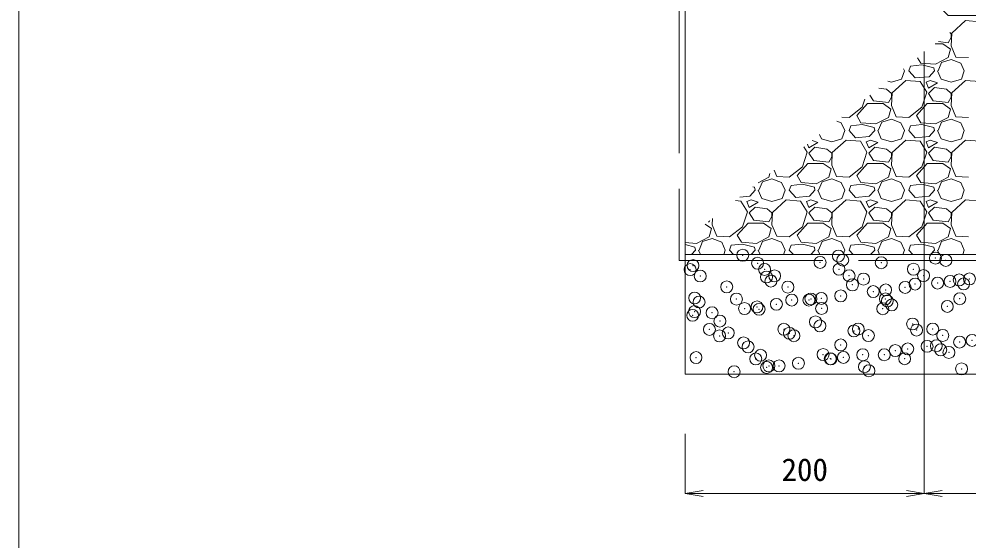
# Model space of a CAD drawing. Units: millimetres at full size, sheet at 1:20; details may follow other scales. Extents: x 0 to 23340, y -4498 to 8520.
# Drawn here: x 11670 to 12464, y 6557 to 6993 of the extents above; entities that cross this region are included whole.
import ezdxf
from ezdxf.enums import TextEntityAlignment as Align

# ---------------------------------------------------------------- set-up
doc = ezdxf.new("R2010")
doc.units = ezdxf.units.MM
doc.header["$LTSCALE"] = 20
doc.header["$PDMODE"] = 32
doc.header["$PDSIZE"] = 10
doc.linetypes.add('DASHED', pattern=[7.5, 6, -1.5])
for name, color, linetype, lineweight in [('KIJUN', 5, 'Continuous', 5), ('SUNPO', 3, 'Continuous', 13), ('TITLE', 7, 'Continuous', 13), ('ﾊｯﾁﾝｸﾞ', 7, 'Continuous', 5)]:
    doc.layers.add(name, color=color, linetype=linetype, lineweight=lineweight)
doc.styles.add('ＭＳ ゴシック', font='')
doc.styles.get('ＭＳ ゴシック').set_extended_font_data('MS Gothic')

# ---------------------------------------------------------------- blocks, each defined once
blk = doc.blocks.new('open_arrow')
at = {"color": 0, "linetype": 'Continuous', "lineweight": -2}
blk.add_lwpolyline([(7.5, 1.25), (0, 0), (7.5, -1.25)], dxfattribs=at)

msp = doc.modelspace()

# ---------------------------------------------------------------- linework, layer by layer
at = {"layer": 'KIJUN', "color": 7, "linetype": 'DASHED', "lineweight": 13}
msp.add_lwpolyline([(12427.48, 7601.2), (12222.48, 7601.2), (12222.48, 6791.2), (13162.48, 6791.2), (13162.48, 7601.2), (12957.48, 7601.2)], dxfattribs=at)
at = {"layer": 'KIJUN', "color": 7, "lineweight": 13}
for points in [[(12957.48, 7596.2), (12957.48, 7016.2), (12937.48, 6996.2), (12447.48, 6996.2), (12427.48, 7016.2), (12427.48, 7596.2), (12227.48, 7596.2), (12227.48, 6796.2), (13157.48, 6796.2), (13157.48, 7596.2)], [(13157.48, 6796.2), (12227.48, 6796.2), (12227.48, 6696.2), (13157.48, 6696.2)]]:
    msp.add_lwpolyline(points, close=True, dxfattribs=at)
at = {"layer": 'SUNPO'}
for p, q in [((12427.48, 6966.2), (12427.48, 6596.2)), ((12427.48, 6966.2), (12427.48, 6596.2)), ((12227.48, 6646.2), (12227.48, 6596.2)), ((12427.48, 6596.2), (12227.48, 6596.2)), ((12427.48, 6596.2), (12957.48, 6596.2))]:
    msp.add_line(p, q, dxfattribs=at)
at = {"layer": 'TITLE', "color": 2}
msp.add_lwpolyline([(11670, 5680), (15560, 5680), (15560, 8520), (11670, 8520)], close=True, dxfattribs=at)
at = {"layer": 'TITLE'}
for p in [(12275.57, 6795.66), (12355.6, 6794.97), (12436.8, 6793.2), (12233.97, 6787), (12287.99, 6788.95), (12340.34, 6789.62), (12359.28, 6791.59), (12391.5, 6789.37), (12445.52, 6791.32), (12231.57, 6783.62), (12240, 6778.24), (12293.85, 6783.73), (12295.47, 6777.41), (12302.29, 6778.36), (12356.13, 6783.84), (12364.57, 6778.47), (12418.42, 6783.96), (12426.85, 6778.58), (12262.2, 6769.16), (12299.16, 6774.04), (12313.36, 6768.92), (12367.38, 6770.86), (12376.68, 6775.65), (12411.45, 6768.73), (12419.73, 6771.53), (12438.61, 6772.31), (12449.02, 6773.68), (12456.71, 6774.96), (12460.4, 6771.58), (12465.28, 6775.82), (12357.61, 6761.64), (12384.78, 6765.22), (12395.19, 6766.59), (12235.35, 6759.86), (12239.04, 6756.48), (12270.36, 6758.9), (12303.77, 6754.56), (12316.56, 6758.09), (12330.94, 6758.13), (12332.65, 6759.01), (12341.35, 6759.5), (12394.93, 6759.13), (12396.59, 6757.41), (12400.28, 6754.03), (12446.78, 6752.78), (12457.21, 6759.24), (12233.68, 6745.33), (12235.23, 6748.47), (12249.94, 6747.47), (12277.1, 6751.04), (12287.52, 6752.42), (12289.25, 6750.41), (12341.6, 6751.08), (12392.76, 6750.83), (12256.44, 6740.54), (12336.47, 6739.85), (12417.67, 6738.08), (12247.72, 6733.53), (12263.46, 6730.63), (12310, 6733.65), (12314.62, 6730.38), (12340.15, 6736.47), (12368.64, 6732.33), (12372.29, 6733.76), (12420.99, 6733), (12434.57, 6733.87), (12256.16, 6728.16), (12276.34, 6722.3), (12318.44, 6728.27), (12380.72, 6728.39), (12443, 6728.5), (12457.05, 6722.95), (12467.46, 6724.32), (12280.03, 6718.92), (12357.55, 6720.53), (12403.22, 6715.86), (12413.63, 6717.24), (12429.89, 6719.38), (12437.58, 6719.84), (12441.27, 6716.46), (12448.04, 6714.24), (12236.49, 6709.93), (12286.52, 6708.82), (12290.51, 6711.88), (12322.21, 6705.2), (12342.86, 6712.54), (12348.8, 6708.93), (12349.38, 6708.78), (12359.79, 6710.15), (12376.05, 6712.29), (12394.02, 6712.3), (12411.08, 6709.04), (12268.38, 6698.11), (12295.54, 6701.69), (12297.43, 6702.98), (12305.96, 6703.06), (12377.46, 6702.29), (12381.15, 6698.91), (12458.67, 6700.52)]:
    msp.add_point(p, dxfattribs=at)
at = {"layer": 'ﾊｯﾁﾝｸﾞ'}
for p, q in [((12462, 6992), (12450.5, 6981.5)), ((12474, 6991), (12462, 6992)), ((12450, 6981), (12448.86, 6982)), ((12450.5, 6981.5), (12450, 6971)), ((12450, 6978), (12450, 6981)), ((12436.73, 6972.5), (12443, 6972.5)), ((12439.27, 6974.49), (12447.5, 6973.5)), ((12443, 6972.5), (12449.5, 6968)), ((12447.5, 6973.5), (12450, 6978)), ((12449.5, 6968), (12447.5, 6961)), ((12450, 6971), (12454, 6961.5)), ((12424.5, 6956.5), (12421.93, 6960.9)), ((12437, 6955.5), (12424.5, 6956.5)), ((12447.5, 6961), (12437, 6955.5)), ((12439, 6950), (12442, 6957)), ((12442, 6957), (12450, 6959.5)), ((12450, 6959.5), (12458, 6956.5)), ((12454, 6961.5), (12464.5, 6961)), ((12458, 6956.5), (12461, 6950)), ((12408.5, 6943), (12411, 6950)), ((12410.21, 6951.71), (12411, 6950)), ((12414.5, 6950), (12416, 6954)), ((12420, 6944), (12414.5, 6950)), ((12425.5, 6955), (12416, 6954)), ((12435.5, 6952.5), (12425.5, 6955)), ((12436, 6950), (12431.5, 6945)), ((12436, 6950), (12435.5, 6952.5)), ((12438.5, 6950), (12441.5, 6943)), ((12458.5, 6943), (12461, 6950)), ((12397.02, 6941.38), (12400, 6940.5)), ((12400, 6940.5), (12408.5, 6943)), ((12412, 6942), (12400.5, 6931.5)), ((12424, 6941), (12412, 6942)), ((12431.5, 6945), (12420, 6944)), ((12429.5, 6932), (12424, 6941)), ((12432.5, 6942), (12429, 6940.5)), ((12429, 6940.5), (12431, 6935.5)), ((12438.5, 6940), (12432.5, 6942)), ((12441.5, 6943), (12450, 6940.5)), ((12450, 6940.5), (12458.5, 6943)), ((12462, 6942), (12450.5, 6931.5)), ((12474, 6941), (12462, 6942)), ((12396, 6934.5), (12389.5, 6935.48)), ((12400, 6931), (12396, 6934.5)), ((12431, 6935.5), (12438.5, 6940)), ((12436, 6936), (12431, 6931)), ((12446, 6934.5), (12436, 6936)), ((12450, 6931), (12446, 6934.5)), ((12375.5, 6919.5), (12377.64, 6926.18)), ((12381.96, 6929.57), (12385, 6925)), ((12385, 6925), (12397.5, 6923.5)), ((12397.5, 6923.5), (12400, 6928)), ((12400.5, 6931.5), (12400, 6921)), ((12400, 6928), (12400, 6931)), ((12425.5, 6919.5), (12429.5, 6932)), ((12431, 6931), (12435, 6925)), ((12435, 6925), (12447.5, 6923.5)), ((12447.5, 6923.5), (12450, 6928)), ((12450.5, 6931.5), (12450, 6921)), ((12450, 6928), (12450, 6931)), ((12364.5, 6911), (12375.5, 6919.5)), ((12371, 6912.5), (12380, 6922.5)), ((12380, 6922.5), (12393, 6922.5)), ((12393, 6922.5), (12399.5, 6918)), ((12399.5, 6918), (12397.5, 6911)), ((12400, 6921), (12404, 6911.5)), ((12414.5, 6911), (12425.5, 6919.5)), ((12421, 6912.5), (12430, 6922.5)), ((12430, 6922.5), (12443, 6922.5)), ((12443, 6922.5), (12449.5, 6918)), ((12449.5, 6918), (12447.5, 6911)), ((12450, 6921), (12454, 6911.5)), ((12358.63, 6911.28), (12364.5, 6911)), ((12374.5, 6906.5), (12371, 6912.5)), ((12397.5, 6911), (12387, 6905.5)), ((12392, 6907), (12400, 6909.5)), ((12400, 6909.5), (12408, 6906.5)), ((12404, 6911.5), (12414.5, 6911)), ((12424.5, 6906.5), (12421, 6912.5)), ((12447.5, 6911), (12437, 6905.5)), ((12442, 6907), (12450, 6909.5)), ((12450, 6909.5), (12458, 6906.5)), ((12454, 6911.5), (12464.5, 6911)), ((12354.3, 6907.89), (12358, 6906.5)), ((12358, 6906.5), (12361, 6900)), ((12364.5, 6900), (12366, 6904)), ((12375.5, 6905), (12366, 6904)), ((12387, 6905.5), (12374.5, 6906.5)), ((12385.5, 6902.5), (12375.5, 6905)), ((12386, 6900), (12385.5, 6902.5)), ((12389, 6900), (12392, 6907)), ((12408, 6906.5), (12411, 6900)), ((12414.5, 6900), (12416, 6904)), ((12425.5, 6905), (12416, 6904)), ((12437, 6905.5), (12424.5, 6906.5)), ((12435.5, 6902.5), (12425.5, 6905)), ((12436, 6900), (12435.5, 6902.5)), ((12439, 6900), (12442, 6907)), ((12458, 6906.5), (12461, 6900)), ((12339.94, 6896.64), (12341.5, 6893)), ((12341.5, 6893), (12350, 6890.5)), ((12350, 6890.5), (12358.5, 6893)), ((12358.5, 6893), (12361, 6900)), ((12370, 6894), (12364.5, 6900)), ((12381.5, 6895), (12370, 6894)), ((12386, 6900), (12381.5, 6895)), ((12388.5, 6900), (12391.5, 6893)), ((12391.5, 6893), (12400, 6890.5)), ((12400, 6890.5), (12408.5, 6893)), ((12408.5, 6893), (12411, 6900)), ((12420, 6894), (12414.5, 6900)), ((12431.5, 6895), (12420, 6894)), ((12436, 6900), (12431.5, 6895)), ((12438.5, 6900), (12441.5, 6893)), ((12441.5, 6893), (12450, 6890.5)), ((12450, 6890.5), (12458.5, 6893)), ((12458.5, 6893), (12461, 6900)), ((12329.5, 6882), (12326.83, 6886.36)), ((12329.74, 6888.64), (12331, 6885.5)), ((12331, 6885.5), (12338.5, 6890)), ((12336, 6886), (12331, 6881)), ((12338.5, 6890), (12333.57, 6891.64)), ((12346, 6884.5), (12336, 6886)), ((12362, 6892), (12350.5, 6881.5)), ((12374, 6891), (12362, 6892)), ((12379.5, 6882), (12374, 6891)), ((12382.5, 6892), (12379, 6890.5)), ((12379, 6890.5), (12381, 6885.5)), ((12381, 6885.5), (12388.5, 6890)), ((12386, 6886), (12381, 6881)), ((12388.5, 6890), (12382.5, 6892)), ((12396, 6884.5), (12386, 6886)), ((12412, 6892), (12400.5, 6881.5)), ((12424, 6891), (12412, 6892)), ((12429.5, 6882), (12424, 6891)), ((12432.5, 6892), (12429, 6890.5)), ((12429, 6890.5), (12431, 6885.5)), ((12431, 6885.5), (12438.5, 6890)), ((12436, 6886), (12431, 6881)), ((12438.5, 6890), (12432.5, 6892)), ((12446, 6884.5), (12436, 6886)), ((12462, 6892), (12450.5, 6881.5)), ((12474, 6891), (12462, 6892)), ((12325.5, 6869.5), (12329.5, 6882)), ((12331, 6881), (12335, 6875)), ((12350, 6881), (12346, 6884.5)), ((12347.5, 6873.5), (12350, 6878)), ((12350.5, 6881.5), (12350, 6871)), ((12350, 6878), (12350, 6881)), ((12375.5, 6869.5), (12379.5, 6882)), ((12381, 6881), (12385, 6875)), ((12400, 6881), (12396, 6884.5)), ((12397.5, 6873.5), (12400, 6878)), ((12400.5, 6881.5), (12400, 6871)), ((12400, 6878), (12400, 6881)), ((12425.5, 6869.5), (12429.5, 6882)), ((12431, 6881), (12435, 6875)), ((12450, 6881), (12446, 6884.5)), ((12447.5, 6873.5), (12450, 6878)), ((12450.5, 6881.5), (12450, 6871)), ((12450, 6878), (12450, 6881)), ((12314.5, 6861), (12325.5, 6869.5)), ((12321, 6862.5), (12330, 6872.5)), ((12330, 6872.5), (12343, 6872.5)), ((12335, 6875), (12347.5, 6873.5)), ((12343, 6872.5), (12349.5, 6868)), ((12350, 6871), (12354, 6861.5)), ((12364.5, 6861), (12375.5, 6869.5)), ((12371, 6862.5), (12380, 6872.5)), ((12380, 6872.5), (12393, 6872.5)), ((12385, 6875), (12397.5, 6873.5)), ((12393, 6872.5), (12399.5, 6868)), ((12400, 6871), (12404, 6861.5)), ((12414.5, 6861), (12425.5, 6869.5)), ((12421, 6862.5), (12430, 6872.5)), ((12430, 6872.5), (12443, 6872.5)), ((12435, 6875), (12447.5, 6873.5)), ((12443, 6872.5), (12449.5, 6868)), ((12450, 6871), (12454, 6861.5)), ((12297.5, 6861), (12288.38, 6856.22)), ((12298.37, 6864.05), (12297.5, 6861)), ((12301.79, 6866.74), (12304, 6861.5)), ((12304, 6861.5), (12314.5, 6861)), ((12324.5, 6856.5), (12321, 6862.5)), ((12347.5, 6861), (12337, 6855.5)), ((12349.5, 6868), (12347.5, 6861)), ((12354, 6861.5), (12364.5, 6861)), ((12374.5, 6856.5), (12371, 6862.5)), ((12397.5, 6861), (12387, 6855.5)), ((12399.5, 6868), (12397.5, 6861)), ((12404, 6861.5), (12414.5, 6861)), ((12424.5, 6856.5), (12421, 6862.5)), ((12447.5, 6861), (12437, 6855.5)), ((12449.5, 6868), (12447.5, 6861)), ((12454, 6861.5), (12464.5, 6861)), ((12289, 6850), (12292, 6857)), ((12292, 6857), (12300, 6859.5)), ((12300, 6859.5), (12308, 6856.5)), ((12308, 6856.5), (12311, 6850)), ((12314.5, 6850), (12316, 6854)), ((12325.5, 6855), (12316, 6854)), ((12337, 6855.5), (12324.5, 6856.5)), ((12335.5, 6852.5), (12325.5, 6855)), ((12339, 6850), (12342, 6857)), ((12342, 6857), (12350, 6859.5)), ((12350, 6859.5), (12358, 6856.5)), ((12358, 6856.5), (12361, 6850)), ((12364.5, 6850), (12366, 6854)), ((12375.5, 6855), (12366, 6854)), ((12387, 6855.5), (12374.5, 6856.5)), ((12385.5, 6852.5), (12375.5, 6855)), ((12389, 6850), (12392, 6857)), ((12392, 6857), (12400, 6859.5)), ((12400, 6859.5), (12408, 6856.5)), ((12408, 6856.5), (12411, 6850)), ((12414.5, 6850), (12416, 6854)), ((12425.5, 6855), (12416, 6854)), ((12437, 6855.5), (12424.5, 6856.5)), ((12435.5, 6852.5), (12425.5, 6855)), ((12439, 6850), (12442, 6857)), ((12442, 6857), (12450, 6859.5)), ((12450, 6859.5), (12458, 6856.5)), ((12458, 6856.5), (12461, 6850)), ((12286, 6850), (12281.5, 6845)), ((12285.5, 6852.5), (12284.08, 6852.85)), ((12286, 6850), (12285.5, 6852.5)), ((12288.5, 6850), (12291.5, 6843)), ((12308.5, 6843), (12311, 6850)), ((12320, 6844), (12314.5, 6850)), ((12336, 6850), (12331.5, 6845)), ((12336, 6850), (12335.5, 6852.5)), ((12338.5, 6850), (12341.5, 6843)), ((12358.5, 6843), (12361, 6850)), ((12370, 6844), (12364.5, 6850)), ((12386, 6850), (12381.5, 6845)), ((12386, 6850), (12385.5, 6852.5)), ((12388.5, 6850), (12391.5, 6843)), ((12408.5, 6843), (12411, 6850)), ((12420, 6844), (12414.5, 6850)), ((12436, 6850), (12431.5, 6845)), ((12436, 6850), (12435.5, 6852.5)), ((12438.5, 6850), (12441.5, 6843)), ((12458.5, 6843), (12461, 6850)), ((12274, 6841), (12269.44, 6841.38)), ((12281.5, 6845), (12273.13, 6844.27)), ((12279.5, 6832), (12274, 6841)), ((12282.5, 6842), (12279, 6840.5)), ((12279, 6840.5), (12281, 6835.5)), ((12281, 6835.5), (12288.5, 6840)), ((12288.5, 6840), (12282.5, 6842)), ((12291.5, 6843), (12300, 6840.5)), ((12300, 6840.5), (12308.5, 6843)), ((12312, 6842), (12300.5, 6831.5)), ((12324, 6841), (12312, 6842)), ((12331.5, 6845), (12320, 6844)), ((12329.5, 6832), (12324, 6841)), ((12332.5, 6842), (12329, 6840.5)), ((12329, 6840.5), (12331, 6835.5)), ((12331, 6835.5), (12338.5, 6840)), ((12338.5, 6840), (12332.5, 6842)), ((12341.5, 6843), (12350, 6840.5)), ((12350, 6840.5), (12358.5, 6843)), ((12362, 6842), (12350.5, 6831.5)), ((12374, 6841), (12362, 6842)), ((12381.5, 6845), (12370, 6844)), ((12379.5, 6832), (12374, 6841)), ((12382.5, 6842), (12379, 6840.5)), ((12379, 6840.5), (12381, 6835.5)), ((12381, 6835.5), (12388.5, 6840)), ((12388.5, 6840), (12382.5, 6842)), ((12391.5, 6843), (12400, 6840.5)), ((12400, 6840.5), (12408.5, 6843)), ((12412, 6842), (12400.5, 6831.5)), ((12424, 6841), (12412, 6842)), ((12431.5, 6845), (12420, 6844)), ((12429.5, 6832), (12424, 6841)), ((12432.5, 6842), (12429, 6840.5)), ((12429, 6840.5), (12431, 6835.5)), ((12431, 6835.5), (12438.5, 6840)), ((12438.5, 6840), (12432.5, 6842)), ((12441.5, 6843), (12450, 6840.5)), ((12450, 6840.5), (12458.5, 6843)), ((12462, 6842), (12450.5, 6831.5)), ((12474, 6841), (12462, 6842)), ((12275.5, 6819.5), (12279.5, 6832)), ((12286, 6836), (12281, 6831)), ((12281, 6831), (12285, 6825)), ((12296, 6834.5), (12286, 6836)), ((12300, 6831), (12296, 6834.5)), ((12300.5, 6831.5), (12300, 6821)), ((12300, 6828), (12300, 6831)), ((12325.5, 6819.5), (12329.5, 6832)), ((12336, 6836), (12331, 6831)), ((12331, 6831), (12335, 6825)), ((12346, 6834.5), (12336, 6836)), ((12350, 6831), (12346, 6834.5)), ((12350.5, 6831.5), (12350, 6821)), ((12350, 6828), (12350, 6831)), ((12375.5, 6819.5), (12379.5, 6832)), ((12386, 6836), (12381, 6831)), ((12381, 6831), (12385, 6825)), ((12396, 6834.5), (12386, 6836)), ((12400, 6831), (12396, 6834.5)), ((12400.5, 6831.5), (12400, 6821)), ((12400, 6828), (12400, 6831)), ((12425.5, 6819.5), (12429.5, 6832)), ((12436, 6836), (12431, 6831)), ((12431, 6831), (12435, 6825)), ((12446, 6834.5), (12436, 6836)), ((12450, 6831), (12446, 6834.5)), ((12450.5, 6831.5), (12450, 6821)), ((12450, 6828), (12450, 6831)), ((12244.25, 6821.63), (12249.5, 6818)), ((12246.75, 6823.59), (12247.5, 6823.5)), ((12247.5, 6823.5), (12248.17, 6824.71)), ((12250.25, 6826.34), (12250, 6821)), ((12271, 6812.5), (12280, 6822.5)), ((12280, 6822.5), (12293, 6822.5)), ((12285, 6825), (12297.5, 6823.5)), ((12293, 6822.5), (12299.5, 6818)), ((12297.5, 6823.5), (12300, 6828)), ((12321, 6812.5), (12330, 6822.5)), ((12330, 6822.5), (12343, 6822.5)), ((12335, 6825), (12347.5, 6823.5)), ((12343, 6822.5), (12349.5, 6818)), ((12347.5, 6823.5), (12350, 6828)), ((12371, 6812.5), (12380, 6822.5)), ((12380, 6822.5), (12393, 6822.5)), ((12385, 6825), (12397.5, 6823.5)), ((12393, 6822.5), (12399.5, 6818)), ((12397.5, 6823.5), (12400, 6828)), ((12421, 6812.5), (12430, 6822.5)), ((12430, 6822.5), (12443, 6822.5)), ((12435, 6825), (12447.5, 6823.5)), ((12443, 6822.5), (12449.5, 6818)), ((12447.5, 6823.5), (12450, 6828)), ((12249.5, 6818), (12247.5, 6811)), ((12250, 6821), (12254, 6811.5)), ((12264.5, 6811), (12275.5, 6819.5)), ((12299.5, 6818), (12297.5, 6811)), ((12300, 6821), (12304, 6811.5)), ((12314.5, 6811), (12325.5, 6819.5)), ((12349.5, 6818), (12347.5, 6811)), ((12350, 6821), (12354, 6811.5)), ((12364.5, 6811), (12375.5, 6819.5)), ((12399.5, 6818), (12397.5, 6811)), ((12400, 6821), (12404, 6811.5)), ((12414.5, 6811), (12425.5, 6819.5)), ((12449.5, 6818), (12447.5, 6811)), ((12450, 6821), (12454, 6811.5)), ((12237, 6805.5), (12227.48, 6806.26)), ((12247.5, 6811), (12237, 6805.5)), ((12239, 6800), (12242, 6807)), ((12242, 6807), (12250, 6809.5)), ((12250, 6809.5), (12258, 6806.5)), ((12254, 6811.5), (12264.5, 6811)), ((12258, 6806.5), (12261, 6800)), ((12274.5, 6806.5), (12271, 6812.5)), ((12287, 6805.5), (12274.5, 6806.5)), ((12297.5, 6811), (12287, 6805.5)), ((12289, 6800), (12292, 6807)), ((12292, 6807), (12300, 6809.5)), ((12300, 6809.5), (12308, 6806.5)), ((12304, 6811.5), (12314.5, 6811)), ((12308, 6806.5), (12311, 6800)), ((12324.5, 6806.5), (12321, 6812.5)), ((12337, 6805.5), (12324.5, 6806.5)), ((12347.5, 6811), (12337, 6805.5)), ((12339, 6800), (12342, 6807)), ((12342, 6807), (12350, 6809.5)), ((12350, 6809.5), (12358, 6806.5)), ((12354, 6811.5), (12364.5, 6811)), ((12358, 6806.5), (12361, 6800)), ((12374.5, 6806.5), (12371, 6812.5)), ((12387, 6805.5), (12374.5, 6806.5)), ((12397.5, 6811), (12387, 6805.5)), ((12389, 6800), (12392, 6807)), ((12392, 6807), (12400, 6809.5)), ((12400, 6809.5), (12408, 6806.5)), ((12404, 6811.5), (12414.5, 6811)), ((12408, 6806.5), (12411, 6800)), ((12424.5, 6806.5), (12421, 6812.5)), ((12437, 6805.5), (12424.5, 6806.5)), ((12447.5, 6811), (12437, 6805.5)), ((12439, 6800), (12442, 6807)), ((12442, 6807), (12450, 6809.5)), ((12450, 6809.5), (12458, 6806.5)), ((12454, 6811.5), (12464.5, 6811)), ((12458, 6806.5), (12461, 6800)), ((12235.5, 6802.5), (12227.48, 6804.5)), ((12236, 6800), (12232.58, 6796.2)), ((12236, 6800), (12235.5, 6802.5)), ((12238.5, 6800), (12240.13, 6796.2)), ((12259.64, 6796.2), (12261, 6800)), ((12264.5, 6800), (12266, 6804)), ((12267.99, 6796.2), (12264.5, 6800)), ((12275.5, 6805), (12266, 6804)), ((12285.5, 6802.5), (12275.5, 6805)), ((12286, 6800), (12282.58, 6796.2)), ((12286, 6800), (12285.5, 6802.5)), ((12288.5, 6800), (12290.13, 6796.2)), ((12309.64, 6796.2), (12311, 6800)), ((12314.5, 6800), (12316, 6804)), ((12317.99, 6796.2), (12314.5, 6800)), ((12325.5, 6805), (12316, 6804)), ((12335.5, 6802.5), (12325.5, 6805)), ((12336, 6800), (12332.58, 6796.2)), ((12336, 6800), (12335.5, 6802.5)), ((12338.5, 6800), (12340.13, 6796.2)), ((12359.64, 6796.2), (12361, 6800)), ((12364.5, 6800), (12366, 6804)), ((12367.99, 6796.2), (12364.5, 6800)), ((12375.5, 6805), (12366, 6804)), ((12385.5, 6802.5), (12375.5, 6805)), ((12386, 6800), (12382.58, 6796.2)), ((12386, 6800), (12385.5, 6802.5)), ((12388.5, 6800), (12390.13, 6796.2)), ((12409.64, 6796.2), (12411, 6800)), ((12414.5, 6800), (12416, 6804)), ((12417.99, 6796.2), (12414.5, 6800)), ((12425.5, 6805), (12416, 6804)), ((12435.5, 6802.5), (12425.5, 6805)), ((12436, 6800), (12432.58, 6796.2)), ((12436, 6800), (12435.5, 6802.5)), ((12438.5, 6800), (12440.13, 6796.2)), ((12459.64, 6796.2), (12461, 6800))]:
    msp.add_line(p, q, dxfattribs=at)

# ---------------------------------------------------------------- block references
at = {"layer": 'SUNPO', "xscale": 2, "yscale": 2}
for p in [(12227.48, 6596.2), (12427.48, 6596.2)]:
    msp.add_blockref('open_arrow', p, dxfattribs=at)
at = {"layer": 'SUNPO', "xscale": 2, "yscale": 2, "rotation": 180}
msp.add_blockref('open_arrow', (12427.48, 6596.2), dxfattribs=at)

# ---------------------------------------------------------------- texts
at = {"layer": 'SUNPO', "style": 'ＭＳ ゴシック'}
msp.add_text('200', height=18.99, dxfattribs=at).set_placement((12327.48, 6616.2), align=Align.MIDDLE_CENTER)

doc.saveas('drawing.dxf')
